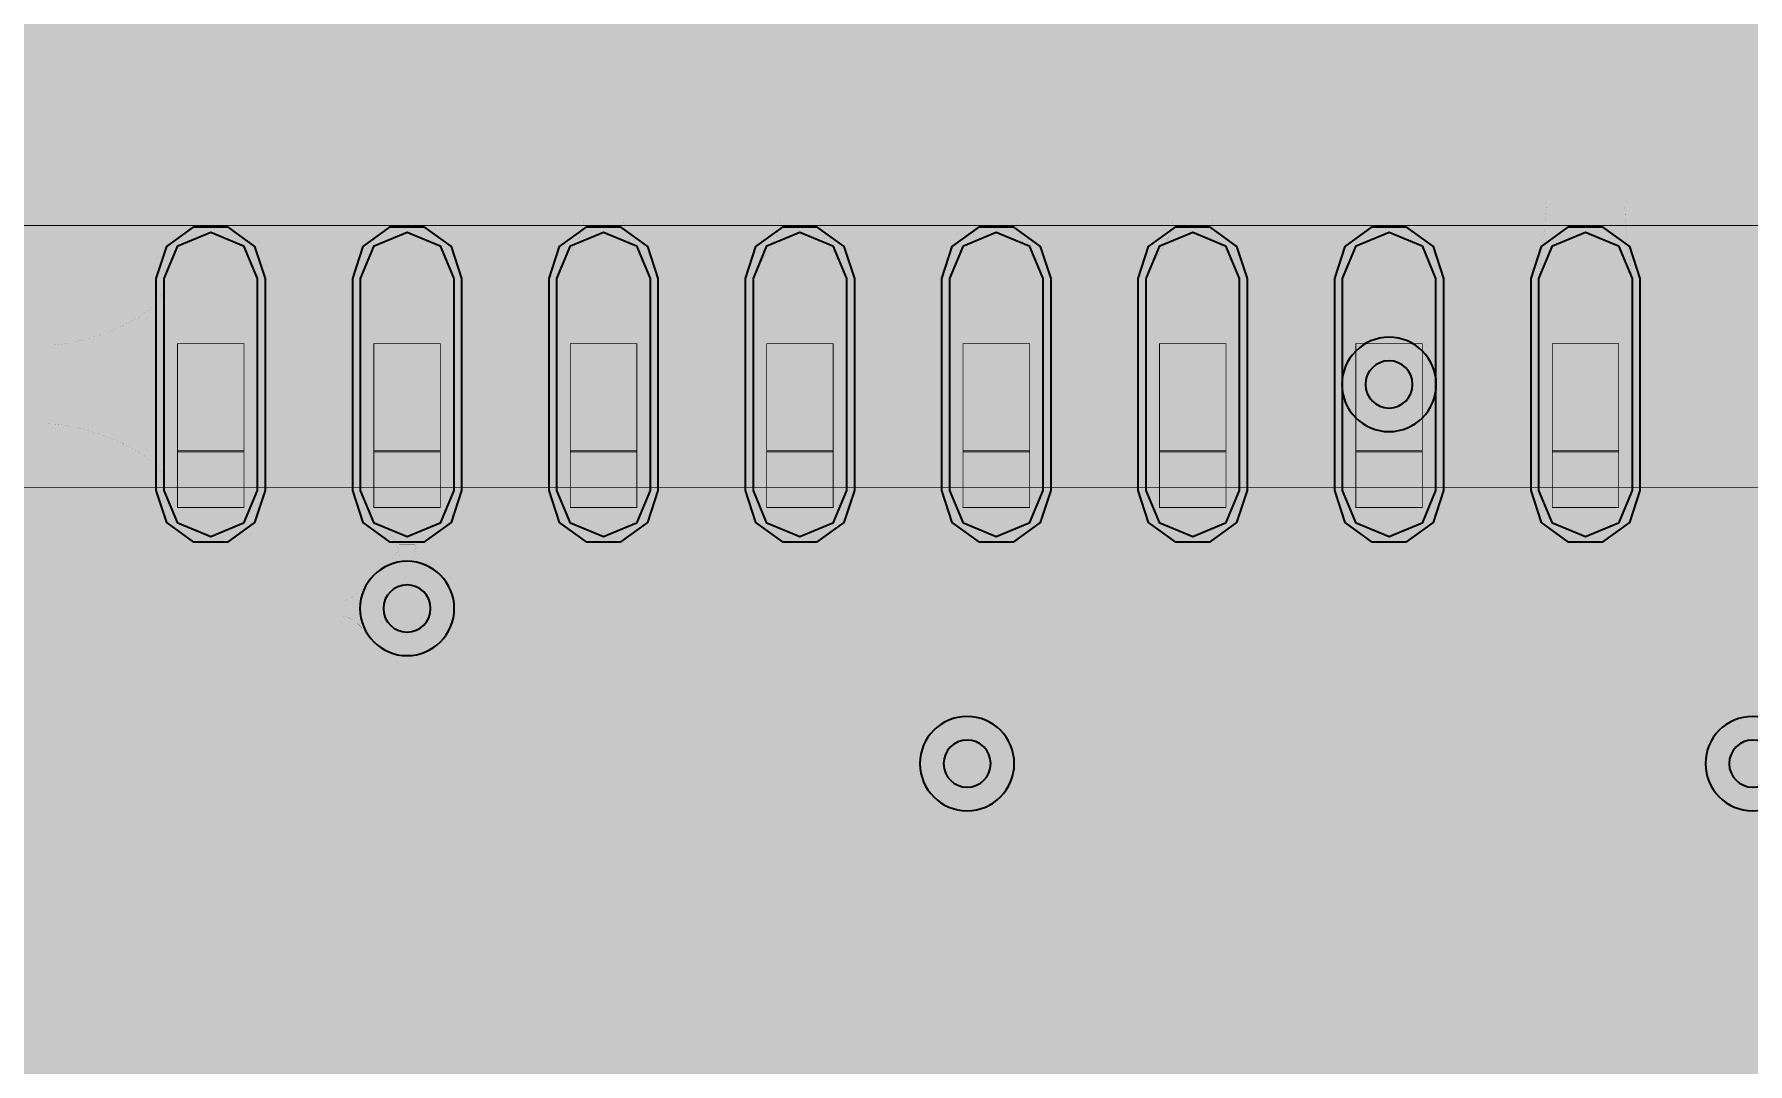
# Model space of a CAD drawing. Header units: millimetres. Extents: x 0 to 100, y -100 to 0.
# Drawn here: x 50.15 to 61.23, y -83.53 to -76.87 of the extents above; entities that cross this region are included whole.
import ezdxf

# ---------------------------------------------------------------- set-up
doc = ezdxf.new("R2010")
doc.units = ezdxf.units.MM
doc.header["$MEASUREMENT"] = 0
for name, color, linetype, true_color in [('Bottom-Layer', 7, 'Continuous', 0x0000ff), ('Component-Shape-Layer', 7, 'Continuous', 0x00cccc), ('Hole-Layer', 7, 'Continuous', 0x222222), ('Inner1', 7, 'Continuous', 0x999966), ('Inner2', 7, 'Continuous', 0x008000), ('Multi-Layer', 7, 'Continuous', 0xc0c0c0), ('Pin-Floating-Layer', 7, 'Continuous', 0xff99ff), ('Pin-Soldering-Layer', 7, 'Continuous', 0xcc9999), ('Top-Layer', 7, 'Continuous', 0xff0000), ('Top-Paste-Mask-Layer', 7, 'Continuous', 0x808080), ('Top-Silkscreen-Layer', 7, 'Continuous', 0xffcc00), ('Top-Solder-Mask-Layer', 7, 'Continuous', 0x800080)]:
    doc.layers.add(name, color=color, linetype=linetype, true_color=true_color)

msp = doc.modelspace()

# ---------------------------------------------------------------- hatches: boundary and pattern name
at = {"layer": 'Bottom-Layer'}
for points in [[(99.642, -0.358), (99.642, -99.642), (0.358, -99.642), (0.358, -0.358)], [(58.251, -79.133), (58.339, -79.465), (58.582, -79.708), (58.914, -79.796), (59.245, -79.708), (59.488, -79.465), (59.577, -79.133), (59.488, -78.802), (59.245, -78.559), (58.914, -78.47), (58.582, -78.559), (58.339, -78.802)], [(61.186, -79.121), (61.275, -79.453), (61.518, -79.695), (61.849, -79.784), (62.181, -79.695), (62.423, -79.453), (62.512, -79.121), (62.423, -78.79), (62.181, -78.547), (61.849, -78.458), (61.518, -78.547), (61.275, -78.79)], [(51.901, -80.582), (51.989, -80.913), (52.232, -81.156), (52.564, -81.245), (52.895, -81.156), (53.138, -80.913), (53.227, -80.582), (53.138, -80.25), (52.895, -80.007), (52.564, -79.919), (52.232, -80.007), (51.989, -80.25)]]:
    msp.add_hatch(color=256, dxfattribs=at).paths.add_polyline_path(points)
at = {"layer": 'Inner1'}
for points in [[(99.642, -0.358), (99.642, -99.642), (0.358, -99.642), (0.358, -0.358)], [(58.251, -79.133), (58.339, -79.465), (58.582, -79.708), (58.914, -79.796), (59.245, -79.708), (59.488, -79.465), (59.577, -79.133), (59.488, -78.802), (59.245, -78.559), (58.914, -78.47), (58.582, -78.559), (58.339, -78.802)], [(61.186, -79.121), (61.275, -79.453), (61.518, -79.695), (61.849, -79.784), (62.181, -79.695), (62.423, -79.453), (62.512, -79.121), (62.423, -78.79), (62.181, -78.547), (61.849, -78.458), (61.518, -78.547), (61.275, -78.79)], [(47.491, -85.769), (47.237, -85.724), (47.006, -85.839), (43.108, -89.738), (42.923, -89.745), (42.745, -89.796), (51.413, -81.128), (51.49, -81.089), (51.556, -81.035), (51.601, -80.991), (52.042, -80.991), (52.299, -81.19), (52.62, -81.242), (52.927, -81.136), (53.147, -80.897), (53.227, -80.582), (53.147, -80.266), (52.927, -80.027), (52.62, -79.921), (52.299, -79.974), (52.042, -80.173), (51.431, -80.173), (51.275, -80.204), (51.142, -80.292), (51.12, -80.314), (51.044, -80.353), (50.978, -80.407), (44.48, -86.905), (44.49, -86.852), (44.494, -86.799), (44.494, -86.585), (44.542, -86.529), (44.686, -86.218), (44.639, -85.877), (44.414, -85.617), (44.085, -85.52), (43.755, -85.617), (43.531, -85.877), (43.483, -86.218), (43.627, -86.529), (43.676, -86.585), (43.676, -86.63), (40.568, -89.738), (40.512, -89.735), (40.456, -89.736), (43.104, -87.088), (43.193, -86.956), (43.224, -86.799), (43.224, -86.585), (43.272, -86.529), (43.416, -86.218), (43.369, -85.877), (43.144, -85.617), (42.815, -85.52), (42.485, -85.617), (42.261, -85.877), (42.213, -86.218), (42.357, -86.529), (42.406, -86.585), (42.406, -86.63), (39.298, -89.738), (38.982, -89.778), (38.71, -89.943), (38.529, -90.205), (38.47, -90.518), (38.544, -90.828), (29.453, -90.828), (25.356, -86.73), (25.656, -86.699), (25.904, -86.528), (26.04, -86.259), (26.029, -85.958), (25.876, -85.698), (25.616, -85.545), (25.315, -85.535), (25.046, -85.67), (24.875, -85.919), (24.844, -86.218), (24.788, -86.162), (24.782, -86.089), (24.676, -85.784), (24.429, -85.576), (24.111, -85.524), (23.81, -85.642), (23.613, -85.898), (23.574, -86.218), (23.518, -86.162), (23.512, -86.089), (23.406, -85.784), (23.159, -85.576), (22.841, -85.524), (22.54, -85.642), (22.343, -85.898), (22.304, -86.218), (22.248, -86.162), (22.242, -86.089), (22.165, -85.83), (21.984, -85.63), (21.734, -85.528), (21.464, -85.545), (21.228, -85.677), (21.073, -85.898), (20.909, -85.733), (20.909, -83.157), (22.826, -81.24), (23.148, -81.199), (23.412, -81.009), (23.555, -80.717), (23.541, -80.392), (23.375, -80.113), (23.095, -79.946), (22.77, -79.932), (22.478, -80.075), (22.288, -80.339), (22.247, -80.662), (20.211, -82.698), (20.122, -82.831), (20.091, -82.987), (20.091, -85.93), (20.151, -86.142), (20.312, -86.293), (27.526, -93.507), (27.659, -93.596), (27.815, -93.627), (44.111, -93.627), (44.267, -93.596), (44.4, -93.507), (44.677, -93.23), (44.748, -93.24), (44.794, -93.248), (45.094, -93.25), (45.372, -93.137), (45.585, -92.925), (45.86, -93.174), (46.22, -93.264), (46.579, -93.174), (46.855, -92.925), (47.13, -93.174), (47.49, -93.264), (47.849, -93.174), (48.125, -92.925), (48.4, -93.174), (48.76, -93.264), (49.119, -93.174), (49.395, -92.925), (49.67, -93.174), (50.03, -93.264), (50.389, -93.174), (50.665, -92.925), (50.94, -93.174), (51.3, -93.264), (51.659, -93.174), (51.935, -92.925), (52.21, -93.174), (52.57, -93.264), (52.929, -93.174), (53.205, -92.925), (53.48, -93.174), (53.84, -93.264), (54.199, -93.174), (54.475, -92.925), (54.75, -93.174), (55.11, -93.264), (55.469, -93.174), (55.745, -92.925), (56.02, -93.174), (56.38, -93.264), (56.739, -93.174), (57.015, -92.925), (57.29, -93.174), (57.65, -93.264), (58.009, -93.174), (58.285, -92.925), (58.56, -93.174), (58.92, -93.264), (59.279, -93.174), (59.555, -92.925), (59.83, -93.174), (60.19, -93.264), (60.549, -93.174), (60.825, -92.925), (61.113, -93.181), (61.49, -93.263), (61.859, -93.151), (62.127, -92.873), (62.224, -92.499), (62.127, -92.126), (61.859, -91.848), (61.49, -91.736), (61.113, -91.818), (60.825, -92.074), (60.549, -91.825), (60.19, -91.735), (59.83, -91.825), (59.555, -92.074), (59.279, -91.825), (58.92, -91.735), (58.56, -91.825), (58.285, -92.074), (58.009, -91.825), (57.65, -91.735), (57.29, -91.825), (57.015, -92.074), (56.739, -91.825), (56.38, -91.735), (56.02, -91.825), (55.745, -92.074), (55.469, -91.825), (55.11, -91.735), (54.75, -91.825), (54.475, -92.074), (54.199, -91.825), (53.84, -91.735), (53.48, -91.825), (53.205, -92.074), (52.929, -91.825), (52.57, -91.735), (52.21, -91.825), (51.935, -92.074), (51.659, -91.825), (51.3, -91.735), (50.94, -91.825), (50.665, -92.074), (50.389, -91.825), (50.03, -91.735), (49.67, -91.825), (49.395, -92.074), (49.211, -91.882), (48.973, -91.765), (48.709, -91.737), (48.229, -91.257), (48.53, -91.148), (48.76, -90.925), (49.035, -91.174), (49.395, -91.264), (49.754, -91.174), (50.03, -90.925), (50.305, -91.174), (50.665, -91.264), (51.024, -91.174), (51.3, -90.925), (51.575, -91.174), (51.935, -91.264), (52.294, -91.174), (52.57, -90.925), (52.845, -91.174), (53.205, -91.264), (53.564, -91.174), (53.84, -90.925), (54.115, -91.174), (54.475, -91.264), (54.834, -91.174), (55.11, -90.925), (55.385, -91.174), (55.745, -91.264), (56.104, -91.174), (56.38, -90.925), (56.655, -91.174), (57.015, -91.264), (57.374, -91.174), (57.65, -90.925), (57.925, -91.174), (58.285, -91.264), (58.644, -91.174), (58.92, -90.925), (59.195, -91.174), (59.555, -91.264), (59.914, -91.174), (60.19, -90.925), (60.474, -91.179), (60.845, -91.264), (61.211, -91.159), (61.481, -90.891), (61.517, -90.833), (61.556, -90.782), (69.499, -90.782), (69.655, -90.75), (69.788, -90.662), (73.709, -86.741), (73.783, -86.735), (74.105, -86.617), (74.312, -86.343), (74.337, -86), (74.173, -85.698), (73.871, -85.534), (73.529, -85.559), (73.254, -85.766), (73.136, -86.089), (73.131, -86.162), (73.074, -86.218), (73.035, -85.898), (72.838, -85.642), (72.538, -85.524), (72.219, -85.576), (71.972, -85.784), (71.866, -86.089), (71.861, -86.162), (71.804, -86.218), (71.765, -85.898), (71.568, -85.642), (71.268, -85.524), (70.949, -85.576), (70.702, -85.784), (70.596, -86.089), (70.591, -86.162), (70.534, -86.218), (70.495, -85.898), (70.298, -85.642), (69.998, -85.524), (69.679, -85.576), (69.432, -85.784), (69.326, -86.089), (69.321, -86.162), (69.264, -86.218), (69.225, -85.898), (69.028, -85.642), (68.728, -85.524), (68.409, -85.576), (68.162, -85.784), (68.056, -86.089), (68.051, -86.162), (67.994, -86.218), (67.955, -85.898), (67.758, -85.642), (67.458, -85.524), (67.139, -85.576), (66.892, -85.784), (66.786, -86.089), (66.781, -86.162), (66.724, -86.218), (66.685, -85.898), (66.488, -85.642), (66.188, -85.524), (65.869, -85.576), (65.622, -85.784), (65.516, -86.089), (65.511, -86.162), (63.943, -87.73), (60.937, -87.73), (67.423, -81.244), (67.728, -81.154), (67.956, -80.931), (68.054, -80.628), (67.999, -80.314), (67.805, -80.062), (67.515, -79.93), (67.197, -79.948), (66.924, -80.112), (66.759, -80.385), (66.741, -80.703), (66.749, -80.761), (59.984, -87.526), (58.095, -87.526), (58.88, -86.741), (58.954, -86.735), (59.276, -86.617), (59.483, -86.343), (59.508, -86), (59.344, -85.698), (59.042, -85.534), (58.7, -85.559), (58.425, -85.766), (58.307, -86.089), (58.302, -86.162), (58.245, -86.218), (58.206, -85.898), (58.009, -85.642), (57.709, -85.524), (57.39, -85.576), (57.143, -85.784), (57.037, -86.089), (57.032, -86.162), (56.975, -86.218), (56.936, -85.898), (56.739, -85.642), (56.439, -85.524), (56.12, -85.576), (55.873, -85.784), (55.767, -86.089), (55.762, -86.162), (55.705, -86.218), (55.666, -85.898), (55.469, -85.642), (55.169, -85.524), (54.85, -85.576), (54.603, -85.784), (54.497, -86.089), (54.492, -86.162), (54.435, -86.218), (54.396, -85.898), (54.199, -85.642), (53.899, -85.524), (53.58, -85.576), (53.333, -85.784), (53.227, -86.089), (53.222, -86.162), (53.165, -86.218), (53.126, -85.898), (52.929, -85.642), (52.629, -85.524), (52.31, -85.576), (52.063, -85.784), (51.957, -86.089), (51.952, -86.162), (51.941, -86.172), (51.9, -86.172), (51.864, -85.919), (51.727, -85.702), (51.514, -85.561), (51.261, -85.521), (51.014, -85.589), (50.816, -85.752), (50.801, -85.769)]]:
    msp.add_hatch(color=256, dxfattribs=at).paths.add_polyline_path(points)
at = {"layer": 'Inner2'}
for points in [[(99.642, -0.358), (99.642, -99.642), (0.358, -99.642), (0.358, -0.358)], [(20.15, -80.477), (21.845, -80.477), (22.084, -80.385), (22.201, -80.158), (22.396, -80.158), (22.262, -80.424), (22.257, -80.721), (22.384, -80.991), (22.615, -81.178), (22.906, -81.245), (23.196, -81.178), (23.427, -80.991), (23.554, -80.721), (23.55, -80.424), (23.416, -80.158), (52.054, -80.158), (51.92, -80.424), (51.915, -80.721), (52.042, -80.991), (52.274, -81.178), (52.564, -81.245), (52.854, -81.178), (53.085, -80.991), (53.212, -80.721), (53.208, -80.424), (53.074, -80.158), (66.883, -80.158), (66.749, -80.424), (66.744, -80.721), (66.871, -80.991), (67.103, -81.178), (67.393, -81.245), (67.683, -81.178), (67.914, -80.991), (68.041, -80.721), (68.037, -80.424), (67.903, -80.158), (75.335, -80.158), (75.443, -80.22), (75.565, -80.241), (85.725, -80.241), (85.904, -80.193), (86.035, -80.062), (86.083, -79.883), (86.083, -70.57), (86.153, -70.407), (86.176, -70.231), (86.153, -70.056), (86.083, -69.893), (86.083, -68.072), (86.035, -67.893), (85.904, -67.762), (85.725, -67.714), (75.565, -67.714), (75.386, -67.762), (75.255, -67.893), (75.207, -68.072), (75.207, -77.747), (22.203, -77.747), (22.203, -22.203), (83.525, -22.203), (83.704, -22.155), (83.835, -22.024), (83.883, -21.845), (83.883, -20.15), (83.835, -19.971), (83.704, -19.84), (83.525, -19.792), (32.89, -19.792), (33.176, -19.571), (33.303, -19.233), (33.235, -18.878), (32.99, -18.612), (32.643, -18.514), (32.295, -18.612), (32.05, -18.878), (31.982, -19.233), (32.109, -19.571), (32.395, -19.792), (22.203, -19.792), (22.203, -17.302), (22.155, -17.123), (22.024, -16.992), (21.845, -16.944), (21.082, -16.944), (20.752, -16.856), (20.422, -16.944), (20.15, -16.944), (19.971, -16.992), (19.84, -17.123), (19.792, -17.302), (19.792, -22.869), (19.6, -22.591), (19.288, -22.459), (18.955, -22.514), (18.702, -22.738), (18.608, -23.063), (18.702, -23.388), (18.955, -23.612), (19.288, -23.667), (19.6, -23.534), (19.792, -23.256), (19.792, -67.356), (19.6, -67.078), (19.288, -66.946), (18.955, -67.001), (18.702, -67.225), (18.608, -67.55), (18.702, -67.875), (18.955, -68.099), (19.288, -68.154), (19.6, -68.021), (19.792, -67.743), (19.792, -77.747), (16.891, -77.747), (16.712, -77.795), (16.581, -77.926), (16.533, -78.105), (16.533, -79.8), (16.581, -79.979), (16.712, -80.11), (16.891, -80.158), (19.794, -80.158), (19.911, -80.385)], [(16.891, -79.8), (16.891, -78.105), (79.581, -78.105), (79.581, -79.8)]]:
    msp.add_hatch(color=256, dxfattribs=at).paths.add_polyline_path(points)
at = {"layer": 'Pin-Floating-Layer'}
for points in [[(51.079, -79.559), (51.509, -79.559), (51.509, -79.929), (51.079, -79.929)], [(51.079, -79.559), (51.509, -79.559), (51.509, -79.929), (51.079, -79.929)], [(52.349, -79.559), (52.779, -79.559), (52.779, -79.929), (52.349, -79.929)], [(52.349, -79.559), (52.779, -79.559), (52.779, -79.929), (52.349, -79.929)], [(53.619, -79.559), (54.049, -79.559), (54.049, -79.929), (53.619, -79.929)], [(53.619, -79.559), (54.049, -79.559), (54.049, -79.929), (53.619, -79.929)], [(54.889, -79.559), (55.319, -79.559), (55.319, -79.929), (54.889, -79.929)], [(54.889, -79.559), (55.319, -79.559), (55.319, -79.929), (54.889, -79.929)], [(56.159, -79.559), (56.589, -79.559), (56.589, -79.929), (56.159, -79.929)], [(56.159, -79.559), (56.589, -79.559), (56.589, -79.929), (56.159, -79.929)], [(57.429, -79.559), (57.859, -79.559), (57.859, -79.929), (57.429, -79.929)], [(57.429, -79.559), (57.859, -79.559), (57.859, -79.929), (57.429, -79.929)], [(58.699, -79.559), (59.129, -79.559), (59.129, -79.929), (58.699, -79.929)], [(58.699, -79.559), (59.129, -79.559), (59.129, -79.929), (58.699, -79.929)], [(59.969, -79.559), (60.399, -79.559), (60.399, -79.929), (59.969, -79.929)], [(59.969, -79.559), (60.399, -79.559), (60.399, -79.929), (59.969, -79.929)]]:
    msp.add_hatch(color=256, dxfattribs=at).paths.add_polyline_path(points)
at = {"layer": 'Pin-Soldering-Layer'}
for points in [[(51.079, -78.869), (51.509, -78.869), (51.509, -79.569), (51.079, -79.569)], [(51.079, -78.869), (51.509, -78.869), (51.509, -79.569), (51.079, -79.569)], [(52.349, -78.869), (52.779, -78.869), (52.779, -79.569), (52.349, -79.569)], [(52.349, -78.869), (52.779, -78.869), (52.779, -79.569), (52.349, -79.569)], [(53.619, -78.869), (54.049, -78.869), (54.049, -79.569), (53.619, -79.569)], [(53.619, -78.869), (54.049, -78.869), (54.049, -79.569), (53.619, -79.569)], [(54.889, -78.869), (55.319, -78.869), (55.319, -79.569), (54.889, -79.569)], [(54.889, -78.869), (55.319, -78.869), (55.319, -79.569), (54.889, -79.569)], [(56.159, -78.869), (56.589, -78.869), (56.589, -79.569), (56.159, -79.569)], [(56.159, -78.869), (56.589, -78.869), (56.589, -79.569), (56.159, -79.569)], [(57.429, -78.869), (57.859, -78.869), (57.859, -79.569), (57.429, -79.569)], [(57.429, -78.869), (57.859, -78.869), (57.859, -79.569), (57.429, -79.569)], [(58.699, -78.869), (59.129, -78.869), (59.129, -79.569), (58.699, -79.569)], [(58.699, -78.869), (59.129, -78.869), (59.129, -79.569), (58.699, -79.569)], [(59.969, -78.869), (60.399, -78.869), (60.399, -79.569), (59.969, -79.569)], [(59.969, -78.869), (60.399, -78.869), (60.399, -79.569), (59.969, -79.569)]]:
    msp.add_hatch(color=256, dxfattribs=at).paths.add_polyline_path(points)
at = {"layer": 'Top-Layer'}
for points in [[(99.642, -0.358), (99.642, -99.642), (0.358, -99.642), (0.358, -0.358)], [(56.185, -75.341), (56.2, -75.357), (55.911, -75.521), (55.739, -75.806), (55.595, -75.552), (55.357, -75.384), (55.07, -75.335), (54.79, -75.413), (54.57, -75.604), (54.453, -75.871), (54.461, -76.162), (54.594, -76.421), (54.61, -76.443), (54.619, -76.458), (54.619, -78.003), (54.528, -78.128), (54.469, -78.272), (54.41, -78.128), (54.319, -78.003), (54.319, -77.746), (54.282, -77.56), (54.177, -77.403), (53.612, -76.838), (53.455, -76.733), (53.269, -76.696), (46.157, -76.696), (45.971, -76.733), (45.814, -76.838), (45.012, -77.641), (44.906, -77.798), (44.87, -77.984), (44.87, -78.003), (44.779, -78.128), (44.72, -78.272), (44.548, -77.98), (44.254, -77.812), (43.915, -77.812), (43.621, -77.98), (43.45, -78.272), (43.391, -78.128), (43.3, -78.003), (43.3, -76.282), (44.24, -75.341), (44.53, -75.098), (44.857, -74.907), (55.568, -74.907), (55.895, -75.098)], [(71.366, -75.354), (71.115, -75.34), (70.876, -75.42), (70.685, -75.583), (70.568, -75.806), (70.424, -75.552), (70.186, -75.384), (69.899, -75.335), (69.619, -75.413), (69.399, -75.604), (69.282, -75.871), (69.29, -76.162), (69.423, -76.421), (69.439, -76.443), (69.448, -76.458), (69.448, -78.003), (69.366, -78.113), (69.308, -78.238), (69.297, -78.118), (69.282, -77.933), (69.275, -77.738), (69.227, -77.508), (69.096, -77.313), (68.531, -76.748), (68.332, -76.616), (68.098, -76.569), (60.986, -76.569), (60.752, -76.616), (60.553, -76.748), (59.751, -77.551), (59.62, -77.744), (59.572, -77.972), (59.565, -78.09), (59.551, -78.203), (59.544, -78.255), (59.367, -77.97), (59.073, -77.809), (58.737, -77.814), (58.448, -77.983), (58.279, -78.272), (58.22, -78.128), (58.129, -78.003), (58.129, -76.114), (58.092, -75.928), (57.987, -75.771), (57.123, -74.907), (70.919, -74.907)], [(51.595, -79.818), (51.506, -80.031), (51.294, -80.119), (51.081, -80.031), (50.993, -79.818), (50.993, -78.449), (51.081, -78.236), (51.294, -78.148), (51.506, -78.236), (51.595, -78.449)], [(52.865, -79.818), (52.777, -80.031), (52.564, -80.119), (52.351, -80.031), (52.263, -79.818), (52.263, -78.449), (52.351, -78.236), (52.564, -78.148), (52.777, -78.236), (52.865, -78.449)], [(54.135, -79.818), (54.047, -80.031), (53.834, -80.119), (53.621, -80.031), (53.533, -79.818), (53.533, -78.449), (53.621, -78.236), (53.834, -78.148), (54.047, -78.236), (54.135, -78.449)], [(55.405, -79.818), (55.317, -80.031), (55.104, -80.119), (54.891, -80.031), (54.803, -79.818), (54.803, -78.449), (54.891, -78.236), (55.104, -78.148), (55.317, -78.236), (55.405, -78.449)], [(56.675, -79.818), (56.587, -80.031), (56.374, -80.119), (56.161, -80.031), (56.073, -79.818), (56.073, -78.449), (56.161, -78.236), (56.374, -78.148), (56.587, -78.236), (56.675, -78.449)], [(57.945, -79.818), (57.857, -80.031), (57.644, -80.119), (57.431, -80.031), (57.343, -79.818), (57.343, -78.449), (57.431, -78.236), (57.644, -78.148), (57.857, -78.236), (57.945, -78.449)], [(59.215, -79.818), (59.127, -80.031), (58.914, -80.119), (58.701, -80.031), (58.613, -79.818), (58.613, -78.449), (58.701, -78.236), (58.914, -78.148), (59.127, -78.236), (59.215, -78.449)], [(60.485, -79.818), (60.397, -80.031), (60.184, -80.119), (59.971, -80.031), (59.883, -79.818), (59.883, -78.449), (59.971, -78.236), (60.184, -78.148), (60.397, -78.236), (60.485, -78.449)], [(51.294, -86.737), (51.618, -86.643), (51.842, -86.391), (51.898, -86.058), (51.767, -85.747), (51.866, -85.617), (51.929, -85.466), (51.992, -85.617), (52.09, -85.747), (51.96, -86.058), (52.015, -86.391), (52.24, -86.643), (52.564, -86.737), (52.888, -86.643), (53.112, -86.391), (53.168, -86.058), (53.037, -85.747), (53.136, -85.617), (53.199, -85.466), (53.262, -85.617), (53.36, -85.747), (53.23, -86.058), (53.285, -86.391), (53.51, -86.643), (53.834, -86.737), (54.158, -86.643), (54.382, -86.391), (54.438, -86.058), (54.307, -85.747), (54.406, -85.617), (54.469, -85.466), (54.532, -85.617), (54.63, -85.747), (54.5, -86.058), (54.555, -86.391), (54.78, -86.643), (55.104, -86.737), (55.428, -86.643), (55.652, -86.391), (55.708, -86.058), (55.577, -85.747), (55.676, -85.617), (55.739, -85.466), (55.802, -85.617), (55.9, -85.747), (55.77, -86.058), (55.825, -86.391), (56.05, -86.643), (56.374, -86.737), (56.698, -86.643), (56.922, -86.391), (56.978, -86.058), (56.847, -85.747), (56.946, -85.617), (57.009, -85.466), (57.072, -85.617), (57.17, -85.747), (57.04, -86.058), (57.095, -86.391), (57.32, -86.643), (57.644, -86.737), (57.968, -86.643), (58.192, -86.391), (58.248, -86.058), (58.117, -85.747), (58.216, -85.617), (58.279, -85.466), (58.342, -85.617), (58.44, -85.747), (58.31, -86.058), (58.365, -86.391), (58.59, -86.643), (58.914, -86.737), (59.238, -86.643), (59.462, -86.391), (59.518, -86.058), (59.387, -85.747), (59.486, -85.617), (59.549, -85.466), (59.701, -85.738), (59.962, -85.91), (60.273, -85.942), (60.563, -85.828), (60.769, -85.592), (60.843, -85.289), (60.843, -83.92), (60.769, -83.617), (60.563, -83.381), (60.273, -83.267), (59.962, -83.299), (59.701, -83.471), (59.549, -83.743), (59.377, -83.451), (59.083, -83.283), (58.744, -83.283), (58.45, -83.451), (58.279, -83.743), (58.107, -83.451), (57.813, -83.283), (57.474, -83.283), (57.18, -83.451), (57.009, -83.743), (56.837, -83.451), (56.543, -83.283), (56.204, -83.283), (55.91, -83.451), (55.739, -83.743), (55.567, -83.451), (55.273, -83.283), (54.934, -83.283), (54.64, -83.451), (54.469, -83.743), (54.297, -83.451), (54.003, -83.283), (53.664, -83.283), (53.37, -83.451), (53.199, -83.743), (53.027, -83.451), (52.733, -83.283), (52.394, -83.283), (52.1, -83.451), (51.929, -83.743), (51.776, -83.471), (51.515, -83.299), (51.204, -83.267), (50.914, -83.381), (50.708, -83.617), (50.635, -83.92), (50.635, -85.289), (50.683, -85.536), (50.82, -85.747), (50.69, -86.058), (50.745, -86.391), (50.97, -86.643)]]:
    msp.add_hatch(color=256, dxfattribs=at).paths.add_polyline_path(points)
at = {"layer": 'Top-Paste-Mask-Layer'}
for points in [[(51.595, -79.818), (51.506, -80.031), (51.294, -80.119), (51.081, -80.031), (50.993, -79.818), (50.993, -78.449), (51.081, -78.236), (51.294, -78.148), (51.506, -78.236), (51.595, -78.449)], [(52.865, -79.818), (52.777, -80.031), (52.564, -80.119), (52.351, -80.031), (52.263, -79.818), (52.263, -78.449), (52.351, -78.236), (52.564, -78.148), (52.777, -78.236), (52.865, -78.449)], [(54.135, -79.818), (54.047, -80.031), (53.834, -80.119), (53.621, -80.031), (53.533, -79.818), (53.533, -78.449), (53.621, -78.236), (53.834, -78.148), (54.047, -78.236), (54.135, -78.449)], [(55.405, -79.818), (55.317, -80.031), (55.104, -80.119), (54.891, -80.031), (54.803, -79.818), (54.803, -78.449), (54.891, -78.236), (55.104, -78.148), (55.317, -78.236), (55.405, -78.449)], [(56.675, -79.818), (56.587, -80.031), (56.374, -80.119), (56.161, -80.031), (56.073, -79.818), (56.073, -78.449), (56.161, -78.236), (56.374, -78.148), (56.587, -78.236), (56.675, -78.449)], [(57.945, -79.818), (57.857, -80.031), (57.644, -80.119), (57.431, -80.031), (57.343, -79.818), (57.343, -78.449), (57.431, -78.236), (57.644, -78.148), (57.857, -78.236), (57.945, -78.449)], [(59.215, -79.818), (59.127, -80.031), (58.914, -80.119), (58.701, -80.031), (58.613, -79.818), (58.613, -78.449), (58.701, -78.236), (58.914, -78.148), (59.127, -78.236), (59.215, -78.449)], [(60.485, -79.818), (60.397, -80.031), (60.184, -80.119), (59.971, -80.031), (59.883, -79.818), (59.883, -78.449), (59.971, -78.236), (60.184, -78.148), (60.397, -78.236), (60.485, -78.449)]]:
    msp.add_hatch(color=256, dxfattribs=at).paths.add_polyline_path(points)
at = {"layer": 'Top-Solder-Mask-Layer'}
for points in [[(51.646, -79.818), (51.578, -80.025), (51.402, -80.153), (51.185, -80.153), (51.009, -80.025), (50.942, -79.818), (50.942, -78.449), (51.009, -78.242), (51.185, -78.114), (51.402, -78.114), (51.578, -78.242), (51.646, -78.449)], [(52.916, -79.818), (52.848, -80.025), (52.672, -80.153), (52.455, -80.153), (52.279, -80.025), (52.212, -79.818), (52.212, -78.449), (52.279, -78.242), (52.455, -78.114), (52.672, -78.114), (52.848, -78.242), (52.916, -78.449)], [(54.186, -79.818), (54.118, -80.025), (53.942, -80.153), (53.725, -80.153), (53.549, -80.025), (53.482, -79.818), (53.482, -78.449), (53.549, -78.242), (53.725, -78.114), (53.942, -78.114), (54.118, -78.242), (54.186, -78.449)], [(55.456, -79.818), (55.388, -80.025), (55.212, -80.153), (54.995, -80.153), (54.819, -80.025), (54.752, -79.818), (54.752, -78.449), (54.819, -78.242), (54.995, -78.114), (55.212, -78.114), (55.388, -78.242), (55.456, -78.449)], [(56.726, -79.818), (56.658, -80.025), (56.482, -80.153), (56.265, -80.153), (56.089, -80.025), (56.022, -79.818), (56.022, -78.449), (56.089, -78.242), (56.265, -78.114), (56.482, -78.114), (56.658, -78.242), (56.726, -78.449)], [(57.996, -79.818), (57.928, -80.025), (57.752, -80.153), (57.535, -80.153), (57.359, -80.025), (57.292, -79.818), (57.292, -78.449), (57.359, -78.242), (57.535, -78.114), (57.752, -78.114), (57.928, -78.242), (57.996, -78.449)], [(59.266, -79.818), (59.198, -80.025), (59.022, -80.153), (58.805, -80.153), (58.629, -80.025), (58.562, -79.818), (58.562, -78.449), (58.629, -78.242), (58.805, -78.114), (59.022, -78.114), (59.198, -78.242), (59.266, -78.449)], [(60.536, -79.818), (60.468, -80.025), (60.292, -80.153), (60.075, -80.153), (59.899, -80.025), (59.832, -79.818), (59.832, -78.449), (59.899, -78.242), (60.075, -78.114), (60.292, -78.114), (60.468, -78.242), (60.536, -78.449)]]:
    msp.add_hatch(color=256, dxfattribs=at).paths.add_polyline_path(points)

# ---------------------------------------------------------------- linework, layer by layer
at = {"layer": 'Bottom-Layer', "const_width": 0.0508}
for points in [[(58.251, -79.133), (58.339, -79.465), (58.582, -79.708), (58.914, -79.796), (59.245, -79.708), (59.488, -79.465), (59.577, -79.133), (59.488, -78.802), (59.245, -78.559), (58.914, -78.47), (58.582, -78.559), (58.339, -78.802)], [(61.186, -79.121), (61.275, -79.453), (61.518, -79.695), (61.849, -79.784), (62.181, -79.695), (62.423, -79.453), (62.512, -79.121), (62.423, -78.79), (62.181, -78.547), (61.849, -78.458), (61.518, -78.547), (61.275, -78.79)], [(51.901, -80.582), (51.989, -80.913), (52.232, -81.156), (52.564, -81.245), (52.895, -81.156), (53.138, -80.913), (53.227, -80.582), (53.138, -80.25), (52.895, -80.007), (52.564, -79.919), (52.232, -80.007), (51.989, -80.25)]]:
    msp.add_lwpolyline(points, close=True, dxfattribs=at)
at = {"layer": 'Component-Shape-Layer', "const_width": 0.0508}
msp.add_lwpolyline([(50.789, -83.819), (50.789, -79.919), (60.689, -79.919), (60.689, -83.819)], close=True, dxfattribs=at)
msp.add_lwpolyline([(50.789, -83.819), (50.789, -79.919), (60.689, -79.919), (60.689, -83.819)], close=True, dxfattribs=at)
at = {"layer": 'Hole-Layer'}
for points in [[(58.761, -79.133, 1), (59.066, -79.133, 1)], [(52.411, -80.582, 1), (52.716, -80.582, 1)], [(56.033, -81.585, 1), (56.338, -81.585, 1)], [(61.113, -81.585, 1), (61.418, -81.585, 1)]]:
    msp.add_lwpolyline(points, format="xyb", close=True, dxfattribs=at)
at = {"layer": 'Inner1'}
for points, const_width in [([(58.251, -79.133), (58.339, -79.465), (58.582, -79.708), (58.914, -79.796), (59.245, -79.708), (59.488, -79.465), (59.577, -79.133), (59.488, -78.802), (59.245, -78.559), (58.914, -78.47), (58.582, -78.559), (58.339, -78.802)], 0.0508), ([(61.186, -79.121), (61.275, -79.453), (61.518, -79.695), (61.849, -79.784), (62.181, -79.695), (62.423, -79.453), (62.512, -79.121), (62.423, -78.79), (62.181, -78.547), (61.849, -78.458), (61.518, -78.547), (61.275, -78.79)], 0.0508), ([(52.148, -80.633), (52.148, -80.531), (52.18, -80.525), (52.212, -80.508), (52.243, -80.484), (52.272, -80.456), (52.323, -80.396), (52.362, -80.353), (52.362, -80.81), (52.323, -80.767), (52.272, -80.708), (52.243, -80.679), (52.212, -80.655), (52.18, -80.639)], 0.000254)]:
    msp.add_lwpolyline(points, close=True, dxfattribs=dict(at, const_width=const_width))
for points, const_width in [([(42.745, -89.796), (51.413, -81.128), (51.49, -81.089), (51.556, -81.035), (51.601, -80.991), (52.042, -80.991), (52.299, -81.19), (52.62, -81.242), (52.927, -81.136), (53.147, -80.897), (53.227, -80.582), (53.147, -80.266), (52.927, -80.027), (52.62, -79.921), (52.299, -79.974), (52.042, -80.173), (51.431, -80.173), (51.275, -80.204), (51.142, -80.292), (51.12, -80.314), (51.044, -80.353), (50.978, -80.407), (44.48, -86.905)], 0.0508), ([(51.431, -80.582), (51.267, -80.746)], 0.102), ([(52.564, -80.582), (51.431, -80.582)], 0.102), ([(51.267, -80.696), (41.781, -90.182)], 0.102)]:
    msp.add_lwpolyline(points, dxfattribs=dict(at, const_width=const_width))
at = {"layer": 'Inner2', "const_width": 0.0508}
for points in [[(75.207, -77.747), (22.203, -77.747), (22.203, -22.203), (83.525, -22.203)], [(23.416, -80.158), (52.054, -80.158), (51.92, -80.424), (51.915, -80.721), (52.042, -80.991), (52.274, -81.178), (52.564, -81.245), (52.854, -81.178), (53.085, -80.991), (53.212, -80.721), (53.208, -80.424), (53.074, -80.158), (66.883, -80.158), (66.749, -80.424), (66.744, -80.721), (66.871, -80.991)]]:
    msp.add_lwpolyline(points, dxfattribs=at)
at = {"layer": 'Inner2', "const_width": 0.00508}
msp.add_lwpolyline([(16.891, -79.8), (16.891, -78.105), (79.581, -78.105), (79.581, -79.8)], close=True, dxfattribs=at)
at = {"layer": 'Multi-Layer'}
for points in [[(58.609, -79.133, 1), (59.219, -79.133, 1)], [(52.259, -80.582, 1), (52.869, -80.582, 1)], [(55.88, -81.585, 1), (56.49, -81.585, 1)], [(60.96, -81.585, 1), (61.57, -81.585, 1)]]:
    msp.add_lwpolyline(points, format="xyb", close=True, dxfattribs=at)
at = {"layer": 'Pin-Floating-Layer', "const_width": 0.00508}
for points in [[(51.079, -79.559), (51.509, -79.559), (51.509, -79.929), (51.079, -79.929)], [(51.079, -79.559), (51.509, -79.559), (51.509, -79.929), (51.079, -79.929)], [(52.349, -79.559), (52.779, -79.559), (52.779, -79.929), (52.349, -79.929)], [(52.349, -79.559), (52.779, -79.559), (52.779, -79.929), (52.349, -79.929)], [(53.619, -79.559), (54.049, -79.559), (54.049, -79.929), (53.619, -79.929)], [(53.619, -79.559), (54.049, -79.559), (54.049, -79.929), (53.619, -79.929)], [(54.889, -79.559), (55.319, -79.559), (55.319, -79.929), (54.889, -79.929)], [(54.889, -79.559), (55.319, -79.559), (55.319, -79.929), (54.889, -79.929)], [(56.159, -79.559), (56.589, -79.559), (56.589, -79.929), (56.159, -79.929)], [(56.159, -79.559), (56.589, -79.559), (56.589, -79.929), (56.159, -79.929)], [(57.429, -79.559), (57.859, -79.559), (57.859, -79.929), (57.429, -79.929)], [(57.429, -79.559), (57.859, -79.559), (57.859, -79.929), (57.429, -79.929)], [(58.699, -79.559), (59.129, -79.559), (59.129, -79.929), (58.699, -79.929)], [(58.699, -79.559), (59.129, -79.559), (59.129, -79.929), (58.699, -79.929)], [(59.969, -79.559), (60.399, -79.559), (60.399, -79.929), (59.969, -79.929)], [(59.969, -79.559), (60.399, -79.559), (60.399, -79.929), (59.969, -79.929)]]:
    msp.add_lwpolyline(points, close=True, dxfattribs=at)
at = {"layer": 'Pin-Soldering-Layer', "const_width": 0.00508}
for points in [[(51.079, -78.869), (51.509, -78.869), (51.509, -79.569), (51.079, -79.569)], [(51.079, -78.869), (51.509, -78.869), (51.509, -79.569), (51.079, -79.569)], [(52.349, -78.869), (52.779, -78.869), (52.779, -79.569), (52.349, -79.569)], [(52.349, -78.869), (52.779, -78.869), (52.779, -79.569), (52.349, -79.569)], [(53.619, -78.869), (54.049, -78.869), (54.049, -79.569), (53.619, -79.569)], [(53.619, -78.869), (54.049, -78.869), (54.049, -79.569), (53.619, -79.569)], [(54.889, -78.869), (55.319, -78.869), (55.319, -79.569), (54.889, -79.569)], [(54.889, -78.869), (55.319, -78.869), (55.319, -79.569), (54.889, -79.569)], [(56.159, -78.869), (56.589, -78.869), (56.589, -79.569), (56.159, -79.569)], [(56.159, -78.869), (56.589, -78.869), (56.589, -79.569), (56.159, -79.569)], [(57.429, -78.869), (57.859, -78.869), (57.859, -79.569), (57.429, -79.569)], [(57.429, -78.869), (57.859, -78.869), (57.859, -79.569), (57.429, -79.569)], [(58.699, -78.869), (59.129, -78.869), (59.129, -79.569), (58.699, -79.569)], [(58.699, -78.869), (59.129, -78.869), (59.129, -79.569), (58.699, -79.569)], [(59.969, -78.869), (60.399, -78.869), (60.399, -79.569), (59.969, -79.569)], [(59.969, -78.869), (60.399, -78.869), (60.399, -79.569), (59.969, -79.569)]]:
    msp.add_lwpolyline(points, close=True, dxfattribs=at)
at = {"layer": 'Top-Layer'}
for points, const_width in [([(68.098, -76.569), (60.986, -76.569), (60.752, -76.616), (60.553, -76.748), (59.751, -77.551), (59.62, -77.744), (59.572, -77.972), (59.565, -78.09), (59.551, -78.203), (59.544, -78.255), (59.367, -77.97), (59.073, -77.809), (58.737, -77.814), (58.448, -77.983), (58.279, -78.272), (58.22, -78.128), (58.129, -78.003), (58.129, -76.114), (58.092, -75.928), (57.987, -75.771), (57.123, -74.907), (70.919, -74.907)], 0.0508), ([(55.104, -79.133), (55.104, -75.997)], 0.254), ([(56.374, -79.133), (56.374, -75.997)], 0.254), ([(57.644, -79.133), (57.644, -76.114)], 0.254), ([(54.619, -76.458), (54.619, -78.003), (54.528, -78.128), (54.469, -78.272), (54.41, -78.128), (54.319, -78.003), (54.319, -77.746), (54.282, -77.56), (54.177, -77.403), (53.612, -76.838)], 0.0508), ([(60.184, -77.984), (60.986, -77.181)], 0.508), ([(60.986, -77.181), (68.098, -77.181)], 0.508), ([(46.157, -77.181), (53.269, -77.181)], 0.254), ([(53.269, -77.181), (53.834, -77.746)], 0.254), ([(46.358, -77.666), (53.068, -77.666), (53.349, -77.947), (53.349, -78.003), (53.258, -78.128), (53.199, -78.272), (53.027, -77.98), (52.733, -77.812), (52.394, -77.812), (52.1, -77.98), (51.929, -78.272), (51.739, -77.963), (51.415, -77.801), (51.054, -77.835), (50.766, -78.054), (50.637, -78.392), (50.569, -78.43), (50.482, -78.467), (50.388, -78.497), (50.295, -78.516), (50.262, -78.52), (50.223, -78.521), (49.814, -78.521)], 0.0508), ([(53.834, -77.746), (53.834, -79.048)], 0.254), ([(49.814, -79.745), (50.223, -79.745), (50.262, -79.747), (50.295, -79.751), (50.388, -79.77), (50.482, -79.799), (50.569, -79.836), (50.637, -79.874), (50.766, -80.213), (51.054, -80.432), (51.415, -80.466), (51.739, -80.303), (51.929, -79.995), (51.968, -80.099), (52.024, -80.196), (51.902, -80.534), (51.974, -80.885), (52.218, -81.148), (52.564, -81.245), (52.909, -81.148), (53.153, -80.885), (53.225, -80.534), (53.103, -80.196), (53.16, -80.099), (53.199, -79.995), (53.37, -80.287), (53.664, -80.455), (54.003, -80.455), (54.297, -80.287), (54.469, -79.995), (54.64, -80.287), (54.934, -80.455), (55.273, -80.455), (55.567, -80.287), (55.739, -79.995), (55.91, -80.287), (56.204, -80.455), (56.543, -80.455), (56.837, -80.287), (57.009, -79.995), (57.18, -80.287), (57.474, -80.455), (57.813, -80.455), (58.107, -80.287), (58.279, -79.995), (58.45, -80.287), (58.744, -80.455), (59.083, -80.455), (59.377, -80.287), (59.549, -79.995), (59.701, -80.267), (59.962, -80.439), (60.273, -80.471), (60.563, -80.357), (60.769, -80.121), (60.843, -79.818), (60.843, -78.449), (60.841, -78.402), (60.836, -78.355), (60.834, -78.332), (60.833, -78.322), (60.832, -78.312), (60.818, -78.215), (61.24, -77.793), (66.053, -77.793)], 0.0508), ([(60.184, -79.048), (60.184, -77.984)], 0.508), ([(61.27, -78.799), (61.187, -79.082), (61.236, -79.374), (61.407, -79.615)], 0.0508), ([(51.294, -79.133), (47.032, -79.133)], 0.508), ([(52.564, -79.133), (52.564, -80.582)], 0.102), ([(60.769, -83.617), (60.563, -83.381), (60.273, -83.267), (59.962, -83.299), (59.701, -83.471), (59.549, -83.743), (59.377, -83.451), (59.083, -83.283), (58.744, -83.283), (58.45, -83.451), (58.279, -83.743), (58.107, -83.451), (57.813, -83.283), (57.474, -83.283), (57.18, -83.451), (57.009, -83.743), (56.837, -83.451), (56.543, -83.283), (56.204, -83.283), (55.91, -83.451), (55.739, -83.743), (55.567, -83.451), (55.273, -83.283), (54.934, -83.283), (54.64, -83.451), (54.469, -83.743), (54.297, -83.451), (54.003, -83.283), (53.664, -83.283), (53.37, -83.451), (53.199, -83.743), (53.027, -83.451), (52.733, -83.283), (52.394, -83.283), (52.1, -83.451), (51.929, -83.743), (51.776, -83.471), (51.515, -83.299), (51.204, -83.267), (50.914, -83.381), (50.708, -83.617)], 0.0508), ([(60.184, -84.604), (60.184, -83.362)], 0.0508)]:
    msp.add_lwpolyline(points, dxfattribs=dict(at, const_width=const_width))
at = {"layer": 'Top-Layer', "const_width": 0.000254}
for points in [[(59.93, -77.984), (60.438, -77.984), (60.445, -78.122), (60.461, -78.251), (60.477, -78.363), (60.485, -78.449), (59.883, -78.449), (59.89, -78.363), (59.906, -78.251), (59.922, -78.122)], [(53.707, -78.068), (53.961, -78.068), (53.968, -78.125), (53.988, -78.18), (54.016, -78.233), (54.048, -78.284), (54.107, -78.375), (54.127, -78.415), (54.135, -78.449), (53.533, -78.449), (53.54, -78.415), (53.56, -78.375), (53.62, -78.284), (53.652, -78.233), (53.679, -78.18), (53.699, -78.125)], [(54.977, -78.068), (55.231, -78.068), (55.238, -78.125), (55.258, -78.18), (55.286, -78.233), (55.318, -78.284), (55.377, -78.375), (55.397, -78.415), (55.405, -78.449), (54.803, -78.449), (54.81, -78.415), (54.83, -78.375), (54.89, -78.284), (54.922, -78.233), (54.949, -78.18), (54.969, -78.125)], [(56.247, -78.068), (56.501, -78.068), (56.508, -78.125), (56.528, -78.18), (56.556, -78.233), (56.588, -78.284), (56.647, -78.375), (56.667, -78.415), (56.675, -78.449), (56.073, -78.449), (56.08, -78.415), (56.1, -78.375), (56.16, -78.284), (56.192, -78.233), (56.219, -78.18), (56.239, -78.125)], [(57.517, -78.068), (57.771, -78.068), (57.778, -78.125), (57.798, -78.18), (57.826, -78.233), (57.858, -78.284), (57.917, -78.375), (57.937, -78.415), (57.945, -78.449), (57.343, -78.449), (57.35, -78.415), (57.37, -78.375), (57.43, -78.284), (57.462, -78.233), (57.489, -78.18), (57.509, -78.125)], [(50.231, -79.387), (50.231, -78.879), (50.289, -78.877), (50.351, -78.87), (50.478, -78.844), (50.606, -78.804), (50.726, -78.753), (50.832, -78.694), (50.877, -78.662), (50.916, -78.63), (50.948, -78.597), (50.972, -78.564), (50.987, -78.531), (50.993, -78.498), (50.993, -79.768), (50.987, -79.736), (50.972, -79.703), (50.948, -79.67), (50.916, -79.637), (50.877, -79.604), (50.832, -79.573), (50.726, -79.514), (50.606, -79.463), (50.478, -79.423), (50.351, -79.397), (50.289, -79.39)], [(52.614, -80.243), (52.513, -80.243), (52.506, -80.197), (52.489, -80.152), (52.465, -80.114), (52.451, -80.1), (52.437, -80.091), (52.691, -80.091), (52.676, -80.1), (52.663, -80.114), (52.638, -80.152), (52.621, -80.197)], [(52.513, -80.166), (52.614, -80.166), (52.621, -80.198), (52.637, -80.23), (52.661, -80.261), (52.69, -80.29), (52.749, -80.341), (52.792, -80.38), (52.335, -80.38), (52.378, -80.341), (52.438, -80.29), (52.466, -80.261), (52.49, -80.23), (52.507, -80.198)]]:
    msp.add_lwpolyline(points, close=True, dxfattribs=at)
at = {"layer": 'Top-Layer'}
for points in [[(51.595, -79.818), (51.506, -80.031), (51.294, -80.119), (51.081, -80.031), (50.993, -79.818), (50.993, -78.449), (51.081, -78.236), (51.294, -78.148), (51.506, -78.236), (51.595, -78.449)], [(52.865, -79.818), (52.777, -80.031), (52.564, -80.119), (52.351, -80.031), (52.263, -79.818), (52.263, -78.449), (52.351, -78.236), (52.564, -78.148), (52.777, -78.236), (52.865, -78.449)], [(54.135, -79.818), (54.047, -80.031), (53.834, -80.119), (53.621, -80.031), (53.533, -79.818), (53.533, -78.449), (53.621, -78.236), (53.834, -78.148), (54.047, -78.236), (54.135, -78.449)], [(55.405, -79.818), (55.317, -80.031), (55.104, -80.119), (54.891, -80.031), (54.803, -79.818), (54.803, -78.449), (54.891, -78.236), (55.104, -78.148), (55.317, -78.236), (55.405, -78.449)], [(56.675, -79.818), (56.587, -80.031), (56.374, -80.119), (56.161, -80.031), (56.073, -79.818), (56.073, -78.449), (56.161, -78.236), (56.374, -78.148), (56.587, -78.236), (56.675, -78.449)], [(57.945, -79.818), (57.857, -80.031), (57.644, -80.119), (57.431, -80.031), (57.343, -79.818), (57.343, -78.449), (57.431, -78.236), (57.644, -78.148), (57.857, -78.236), (57.945, -78.449)], [(59.215, -79.818), (59.127, -80.031), (58.914, -80.119), (58.701, -80.031), (58.613, -79.818), (58.613, -78.449), (58.701, -78.236), (58.914, -78.148), (59.127, -78.236), (59.215, -78.449)], [(60.485, -79.818), (60.397, -80.031), (60.184, -80.119), (59.971, -80.031), (59.883, -79.818), (59.883, -78.449), (59.971, -78.236), (60.184, -78.148), (60.397, -78.236), (60.485, -78.449)]]:
    msp.add_lwpolyline(points, close=True, dxfattribs=at)
at = {"layer": 'Top-Paste-Mask-Layer'}
for points in [[(51.595, -79.818), (51.506, -80.031), (51.294, -80.119), (51.081, -80.031), (50.993, -79.818), (50.993, -78.449), (51.081, -78.236), (51.294, -78.148), (51.506, -78.236), (51.595, -78.449)], [(52.865, -79.818), (52.777, -80.031), (52.564, -80.119), (52.351, -80.031), (52.263, -79.818), (52.263, -78.449), (52.351, -78.236), (52.564, -78.148), (52.777, -78.236), (52.865, -78.449)], [(54.135, -79.818), (54.047, -80.031), (53.834, -80.119), (53.621, -80.031), (53.533, -79.818), (53.533, -78.449), (53.621, -78.236), (53.834, -78.148), (54.047, -78.236), (54.135, -78.449)], [(55.405, -79.818), (55.317, -80.031), (55.104, -80.119), (54.891, -80.031), (54.803, -79.818), (54.803, -78.449), (54.891, -78.236), (55.104, -78.148), (55.317, -78.236), (55.405, -78.449)], [(56.675, -79.818), (56.587, -80.031), (56.374, -80.119), (56.161, -80.031), (56.073, -79.818), (56.073, -78.449), (56.161, -78.236), (56.374, -78.148), (56.587, -78.236), (56.675, -78.449)], [(57.945, -79.818), (57.857, -80.031), (57.644, -80.119), (57.431, -80.031), (57.343, -79.818), (57.343, -78.449), (57.431, -78.236), (57.644, -78.148), (57.857, -78.236), (57.945, -78.449)], [(59.215, -79.818), (59.127, -80.031), (58.914, -80.119), (58.701, -80.031), (58.613, -79.818), (58.613, -78.449), (58.701, -78.236), (58.914, -78.148), (59.127, -78.236), (59.215, -78.449)], [(60.485, -79.818), (60.397, -80.031), (60.184, -80.119), (59.971, -80.031), (59.883, -79.818), (59.883, -78.449), (59.971, -78.236), (60.184, -78.148), (60.397, -78.236), (60.485, -78.449)]]:
    msp.add_lwpolyline(points, close=True, dxfattribs=at)
at = {"layer": 'Top-Silkscreen-Layer', "const_width": 0.152}
for points in [[(50.712, -83.39), (50.712, -80.347)], [(50.712, -80.347), (60.765, -80.347)], [(50.712, -83.39), (50.712, -80.347)], [(50.712, -80.347), (60.765, -80.347)], [(60.765, -80.347), (60.765, -83.39)], [(60.765, -80.347), (60.765, -83.39)], [(60.765, -83.39), (50.712, -83.39)], [(60.765, -83.39), (50.712, -83.39)]]:
    msp.add_lwpolyline(points, dxfattribs=at)
at = {"layer": 'Top-Silkscreen-Layer', "const_width": 0.3}
msp.add_lwpolyline([(51.144, -82.638, 1), (51.444, -82.638, 1)], format="xyb", close=True, dxfattribs=at)
msp.add_lwpolyline([(51.144, -82.638, 1), (51.444, -82.638, 1)], format="xyb", close=True, dxfattribs=at)
at = {"layer": 'Top-Solder-Mask-Layer'}
for points in [[(51.646, -79.818), (51.578, -80.025), (51.402, -80.153), (51.185, -80.153), (51.009, -80.025), (50.942, -79.818), (50.942, -78.449), (51.009, -78.242), (51.185, -78.114), (51.402, -78.114), (51.578, -78.242), (51.646, -78.449)], [(52.916, -79.818), (52.848, -80.025), (52.672, -80.153), (52.455, -80.153), (52.279, -80.025), (52.212, -79.818), (52.212, -78.449), (52.279, -78.242), (52.455, -78.114), (52.672, -78.114), (52.848, -78.242), (52.916, -78.449)], [(54.186, -79.818), (54.118, -80.025), (53.942, -80.153), (53.725, -80.153), (53.549, -80.025), (53.482, -79.818), (53.482, -78.449), (53.549, -78.242), (53.725, -78.114), (53.942, -78.114), (54.118, -78.242), (54.186, -78.449)], [(55.456, -79.818), (55.388, -80.025), (55.212, -80.153), (54.995, -80.153), (54.819, -80.025), (54.752, -79.818), (54.752, -78.449), (54.819, -78.242), (54.995, -78.114), (55.212, -78.114), (55.388, -78.242), (55.456, -78.449)], [(56.726, -79.818), (56.658, -80.025), (56.482, -80.153), (56.265, -80.153), (56.089, -80.025), (56.022, -79.818), (56.022, -78.449), (56.089, -78.242), (56.265, -78.114), (56.482, -78.114), (56.658, -78.242), (56.726, -78.449)], [(57.996, -79.818), (57.928, -80.025), (57.752, -80.153), (57.535, -80.153), (57.359, -80.025), (57.292, -79.818), (57.292, -78.449), (57.359, -78.242), (57.535, -78.114), (57.752, -78.114), (57.928, -78.242), (57.996, -78.449)], [(59.266, -79.818), (59.198, -80.025), (59.022, -80.153), (58.805, -80.153), (58.629, -80.025), (58.562, -79.818), (58.562, -78.449), (58.629, -78.242), (58.805, -78.114), (59.022, -78.114), (59.198, -78.242), (59.266, -78.449)], [(60.536, -79.818), (60.468, -80.025), (60.292, -80.153), (60.075, -80.153), (59.899, -80.025), (59.832, -79.818), (59.832, -78.449), (59.899, -78.242), (60.075, -78.114), (60.292, -78.114), (60.468, -78.242), (60.536, -78.449)]]:
    msp.add_lwpolyline(points, close=True, dxfattribs=at)

doc.saveas('drawing.dxf')
